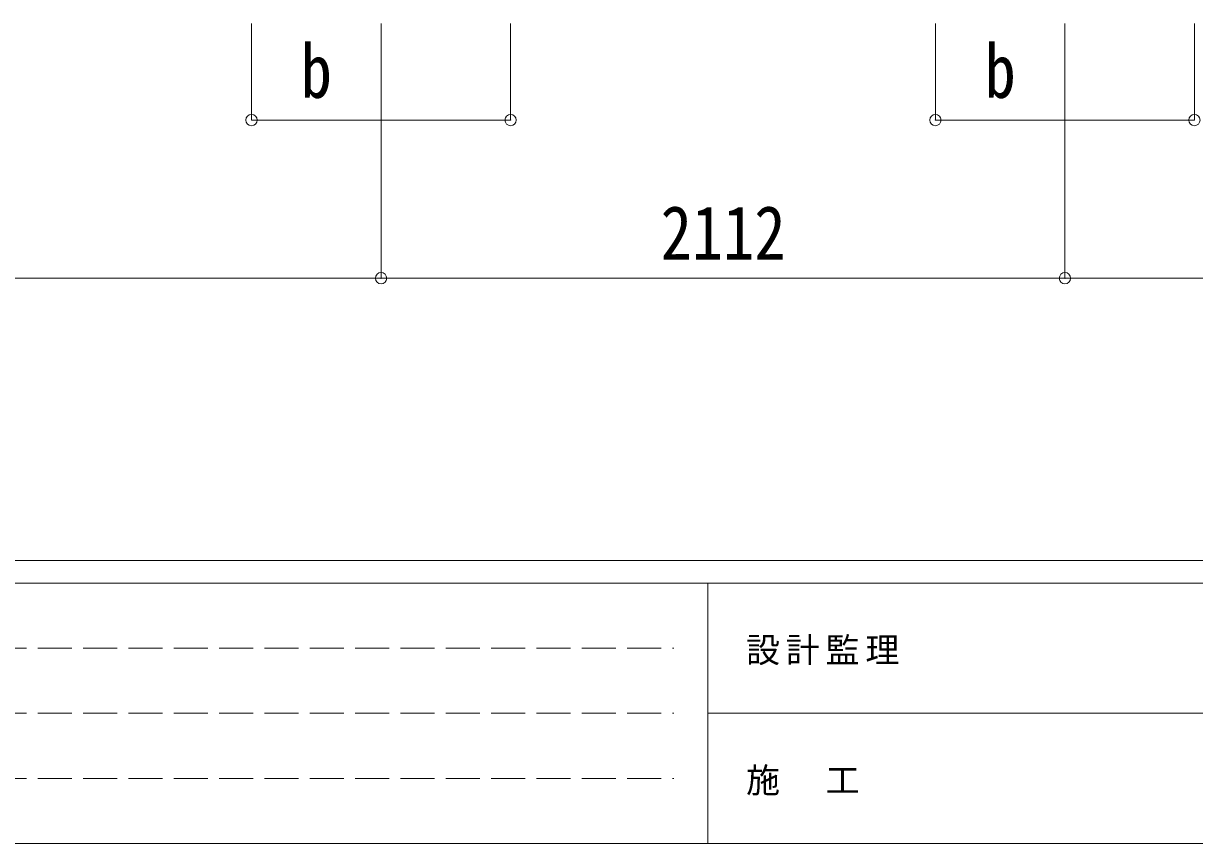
# Model space of a CAD drawing. Units: millimetres at full size, sheet at 1:35; details may follow other scales. Extents: x -9783 to 9892, y -6828 to 6752.
# Drawn here: x -6083 to -2466, y -6828 to -4294 of the extents above; entities that cross this region are included whole.
import ezdxf
from ezdxf.enums import TextEntityAlignment as Align

# ---------------------------------------------------------------- set-up
doc = ezdxf.new("R2010")
doc.units = ezdxf.units.MM
doc.header["$LTSCALE"] = 35
doc.header["$PDMODE"] = 32
doc.header["$PDSIZE"] = 35
doc.linetypes.add('DASHED3', pattern=[4, 3, -1])
doc.layers.add('0-A_寸法', color=6, linetype='Continuous', lineweight=9)
doc.layers.add('F-0_240', color=7, linetype='Continuous', lineweight=9)
doc.styles.add('ＭＳ ゴシック', font='')
doc.styles.get('ＭＳ ゴシック').set_extended_font_data('MS Gothic')

msp = doc.modelspace()

# ---------------------------------------------------------------- linework, layer by layer
at = {"layer": '0-A_寸法'}
for p, q in [((-5378.23, -4592.83), (-5378.23, -4294.17)), ((-4978.23, -5081.35), (-4978.23, -4294.17)), ((-4578.23, -4592.83), (-4578.23, -4294.17)), ((-3266.23, -4592.83), (-3266.23, -4294.17)), ((-2866.23, -5081.35), (-2866.23, -4294.17)), ((-2466.23, -4592.83), (-2466.23, -4294.17)), ((-5378.23, -4592.83), (-4578.23, -4592.83)), ((-2466.23, -4592.83), (-3266.23, -4592.83)), ((-7878.23, -5081.35), (-4978.23, -5081.35)), ((-4978.23, -5081.35), (-2866.23, -5081.35)), ((33.77, -5081.35), (-2866.23, -5081.35))]:
    msp.add_line(p, q, dxfattribs=at)
for p in [(-5378.23, -4592.83), (-4578.23, -4592.83), (-3266.23, -4592.83), (-2466.23, -4592.83), (-4978.23, -5081.35), (-2866.23, -5081.35)]:
    msp.add_point(p, dxfattribs=at)
at = {"layer": 'F-0_240', "color": 5}
for p, q in [((-9783.03, -5953.1), (9396.97, -5953.1)), ((-9783.03, -6023.1), (6285.75, -6023.1)), ((-3969.25, -6023.1), (-3969.25, -6828.1)), ((-3969.25, -6425.6), (3205.75, -6425.6)), ((-9783.03, -6828.1), (9396.97, -6828.1))]:
    msp.add_line(p, q, dxfattribs=at)
at = {"layer": 'F-0_240', "color": 4, "linetype": 'DASHED3'}
for p, q in [((-9678.03, -6224.35), (-4074.25, -6224.35)), ((-9678.03, -6425.6), (-4074.25, -6425.6)), ((-9678.03, -6626.85), (-4074.25, -6626.85))]:
    msp.add_line(p, q, dxfattribs=at)

# ---------------------------------------------------------------- texts
at = {"layer": '0-A_寸法', "color": 7, "style": 'ＭＳ ゴシック', "width": 0.85}
for s, p in [('b', (-5226.35, -4573.83)), ('b', (-3114.35, -4573.83)), ('2112', (-4114.73, -5074.35))]:
    msp.add_text(s, height=166.8, dxfattribs=at).set_placement(p, align=Align.BOTTOM_LEFT)
at = {"layer": 'F-0_240', "char_height": 76.98, "attachment_point": 7, "style": 'ＭＳ ゴシック'}
for s, insert in [('\\T1.17;設計監理', (-3851.04, -6276.85)), ('\\T1.17;施\u3000工', (-3851.04, -6679.35))]:
    msp.add_mtext(s, dxfattribs=dict(at, insert=insert))

doc.saveas('drawing.dxf')
